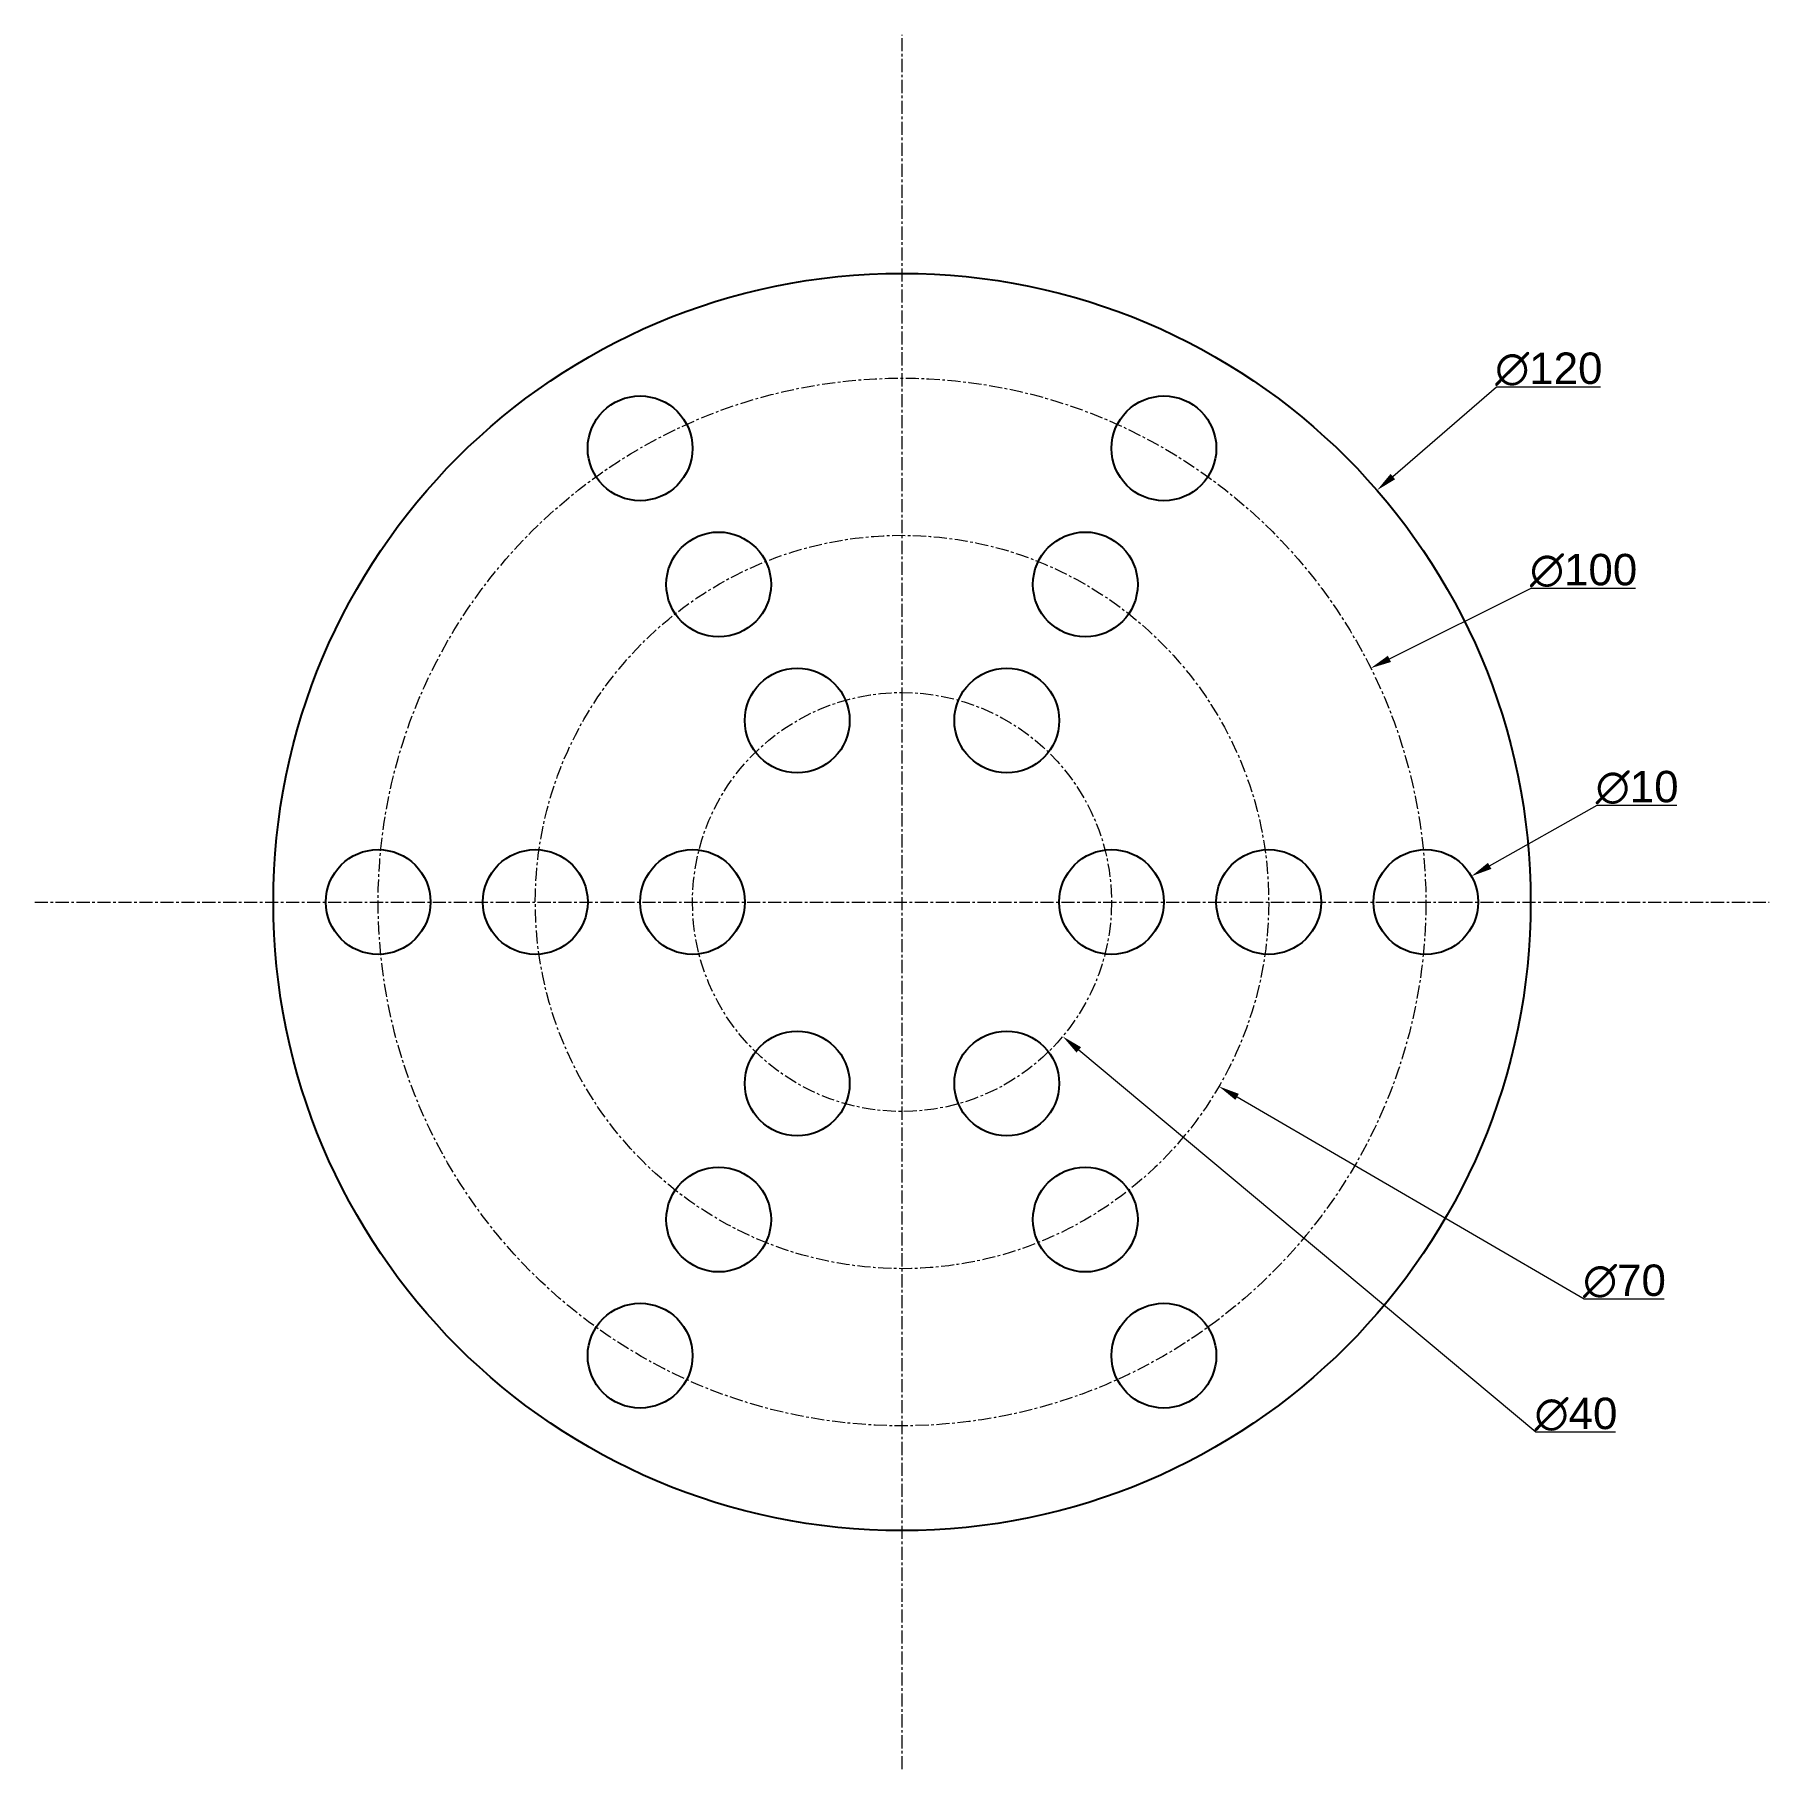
# Model space of a CAD drawing. Header units: millimetres. Extents: x -83 to 83, y -83 to 83.
import ezdxf

# ---------------------------------------------------------------- set-up
doc = ezdxf.new("R2010")
doc.units = ezdxf.units.MM
doc.header["$MEASUREMENT"] = 0
doc.linetypes.add('CENTER', pattern=[2, 1.25, -0.25, 0.25, -0.25])
doc.layers.add('AM_5', color=3, linetype='Continuous', lineweight=15)
doc.layers.add('AM_7', color=4, linetype='CENTER', lineweight=15)
doc.styles.get("Standard").update_dxf_attribs({"font": 'arial.ttf'})
doc.dimstyles.new('AM_ANSI$3', dxfattribs={"dimtxt": 3, "dimasz": 2, "dimexe": 0.1, "dimexo": 0.05, "dimgap": 0.06, "dimtad": 1, "dimtoh": 1, "dimdec": 3, "dimzin": 9, "dimdsep": 46, "dimtxsty": 'Standard', "dimcen": 0, "dimclrd": 256, "dimclre": 256, "dimclrt": 2, "dimadec": 0, "dimazin": 2, "dimtp": 0.1, "dimtm": 0.1, "dimtfac": 0.71, "dimtdec": 3, "dimtofl": 0, "dimtmove": 0, "dimatfit": 0, "dimfxl": 1, "dimtolj": 1, "dimtzin": 7, "dimlwd": -1, "dimlwe": -1, "dimarcsym": 1})

# ---------------------------------------------------------------- blocks, each defined once
blk = doc.blocks.new('*D5')
at = {"layer": 'AM_5', "transparency": 16777216}
for p, q in [((46.85, 40.61), (56.74, 49.18)), ((56.74, 49.18), (66.68, 49.18))]:
    blk.add_line(p, q, dxfattribs=at)
blk.add_solid([(46.63, 40.86), (47.07, 40.35), (45.34, 39.3)], dxfattribs=at)
at = {"layer": 'Defpoints', "color": 0, "transparency": 16777216}
for p in [(45.34, 39.3), (-45.34, -39.3)]:
    blk.add_point(p, dxfattribs=at)
at = {"layer": 'AM_5', "color": 2, "transparency": 16777216, "insert": (61.74, 50.85), "char_height": 3, "attachment_point": 5}
blk.add_mtext('\\A1;∅120', dxfattribs=at)
blk = doc.blocks.new('*D6')
at = {"layer": 'AM_5', "transparency": 16777216}
for p, q in [((46.53, 23.21), (60.05, 29.96)), ((60.05, 29.96), (70, 29.96))]:
    blk.add_line(p, q, dxfattribs=at)
blk.add_solid([(46.38, 23.51), (46.68, 22.91), (44.74, 22.32)], dxfattribs=at)
at = {"layer": 'Defpoints', "color": 0, "transparency": 16777216}
for p in [(44.74, 22.32), (-44.74, -22.32)]:
    blk.add_point(p, dxfattribs=at)
at = {"layer": 'AM_5', "color": 2, "transparency": 16777216, "insert": (65.06, 31.63), "char_height": 3, "attachment_point": 5}
blk.add_mtext('\\A1;∅100', dxfattribs=at)
blk = doc.blocks.new('*D7')
at = {"layer": 'AM_5', "transparency": 16777216}
for p, q in [((31.98, -18.6), (65.12, -37.88)), ((65.12, -37.88), (72.74, -37.88))]:
    blk.add_line(p, q, dxfattribs=at)
blk.add_solid([(32.15, -18.31), (31.82, -18.89), (30.25, -17.6)], dxfattribs=at)
at = {"layer": 'Defpoints', "color": 0, "transparency": 16777216}
for p in [(-30.25, 17.6), (30.25, -17.6)]:
    blk.add_point(p, dxfattribs=at)
at = {"layer": 'AM_5', "color": 2, "transparency": 16777216, "insert": (68.96, -36.2), "char_height": 3, "attachment_point": 5}
blk.add_mtext('\\A1;∅70', dxfattribs=at)
blk = doc.blocks.new('*D8')
at = {"layer": 'AM_5', "transparency": 16777216}
for p, q in [((16.88, -14.11), (60.49, -50.58)), ((60.49, -50.58), (68.1, -50.58))]:
    blk.add_line(p, q, dxfattribs=at)
blk.add_solid([(17.09, -13.86), (16.66, -14.37), (15.34, -12.83)], dxfattribs=at)
at = {"layer": 'Defpoints', "color": 0, "transparency": 16777216}
for p in [(-15.34, 12.83), (15.34, -12.83)]:
    blk.add_point(p, dxfattribs=at)
at = {"layer": 'AM_5', "color": 2, "transparency": 16777216, "insert": (64.33, -48.91), "char_height": 3, "attachment_point": 5}
blk.add_mtext('\\A1;∅40', dxfattribs=at)
blk = doc.blocks.new('*D9')
at = {"layer": 'AM_5', "transparency": 16777216}
for p, q in [((56.09, 3.45), (66.34, 9.25)), ((66.34, 9.25), (73.95, 9.25))]:
    blk.add_line(p, q, dxfattribs=at)
blk.add_solid([(55.93, 3.74), (56.26, 3.16), (54.35, 2.46)], dxfattribs=at)
at = {"layer": 'Defpoints', "color": 0, "transparency": 16777216}
for p in [(54.35, 2.46), (45.65, -2.46)]:
    blk.add_point(p, dxfattribs=at)
at = {"layer": 'AM_5', "color": 2, "transparency": 16777216, "insert": (70.17, 10.92), "char_height": 3, "attachment_point": 5}
blk.add_mtext('\\A1;∅10', dxfattribs=at)

msp = doc.modelspace()

# ---------------------------------------------------------------- linework, layer by layer
for centre, radius in [((0, 0), 60), ((-25, 43.3013), 5), ((25, 43.3013), 5), ((-17.5, 30.3109), 5), ((17.5, 30.3109), 5), ((-10, 17.3205), 5), ((10, 17.3205), 5), ((-50, 0), 5), ((-35, 0), 5), ((-20, 0), 5), ((20, 0), 5), ((35, 0), 5), ((50, 0), 5), ((-10, -17.3205), 5), ((10, -17.3205), 5), ((-17.5, -30.3109), 5), ((17.5, -30.3109), 5), ((-25, -43.3013), 5), ((25, -43.3013), 5)]:
    msp.add_circle(centre, radius)
at = {"layer": 'AM_7'}
for p, q in [((0, -82.784), (0, 82.784)), ((-82.784, 0), (82.784, 0))]:
    msp.add_line(p, q, dxfattribs=at)
for radius in [50, 35, 20]:
    msp.add_circle((0, 0), radius, dxfattribs=at)

# ---------------------------------------------------------------- dimensions: what is measured, and where the dimension line sits
at = {"layer": 'AM_5'}
dim = msp.add_diameter_dim_2p(p1=(-45.3409, -39.2964), p2=(45.3409, 39.2964), dimstyle='AM_ANSI$3', override={"dimpost": ''}, dxfattribs=at)
dim.commit()
dim.dimension.update_dxf_attribs({"geometry": '*D5', "text_midpoint": (61.7432, 49.1778), "dimtype": 163})
for p1, p2, picture, middle in [((-44.742, -22.3193), (44.742, 22.3193), '*D6', (65.0552, 29.9577)), ((-30.2548, 17.5967), (30.2548, -17.5967), '*D7', (68.96, -37.8775)), ((-15.3426, 12.8298), (15.3426, -12.8298), '*D8', (64.3276, -50.5849)), ((45.6486, -2.4628), (54.3514, 2.4628), '*D9', (70.1714, 9.2459))]:
    dim = msp.add_diameter_dim_2p(p1=p1, p2=p2, dimstyle='AM_ANSI$3', dxfattribs=at)
    dim.commit()
    dim.dimension.update_dxf_attribs({"geometry": picture, "text_midpoint": middle, "dimtype": 163})

doc.saveas('drawing.dxf')
